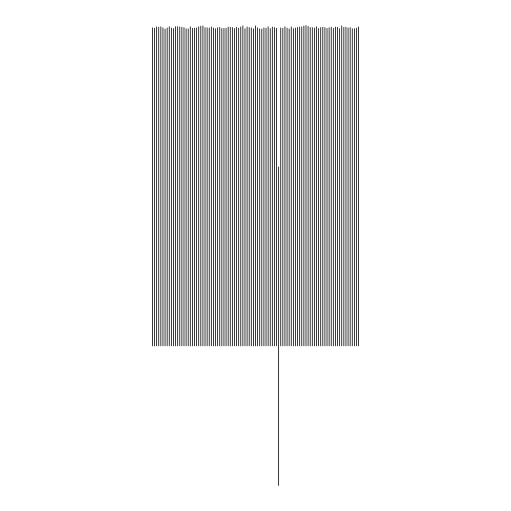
<?xml version="1.0" encoding="UTF-8"?>
<svg xmlns="http://www.w3.org/2000/svg" width="511" height="511" viewBox="0 0 511 511"><rect width="100%" height="100%" fill="white"/><g stroke="black" fill="none" stroke-linecap="round" stroke-linejoin="round"><path stroke-width="0.77" d="M358.575 26.853L358.575 345.864M356.467 28.111L356.467 345.864M354.366 28.673L354.366 345.864M352.264 28.661L352.264 345.864M350.156 27.53L350.156 345.864M348.055 27.901L348.055 345.864M345.953 27.109L345.953 345.864M343.846 27.415L343.846 345.864M341.744 25.94L341.744 345.864M339.643 28.661L339.643 345.864M337.535 27.224L337.535 345.864M335.433 27.045L335.433 345.864M333.332 28.316L333.332 345.864M331.224 27.07L331.224 345.864M329.122 27.722L329.122 345.864M327.021 28.405L327.021 345.864M324.913 27.46L324.913 345.864M322.811 27.185L322.811 345.864M320.71 27.511L320.71 345.864M318.609 28.514L318.609 345.864M316.501 26.706L316.501 345.864M314.399 27.933L314.399 345.864M312.298 27.537L312.298 345.864M310.19 27.447L310.19 345.864M308.088 26.285L308.088 345.864M305.987 25.55L305.987 345.864M303.879 25.997L303.879 345.864M301.777 26.853L301.777 345.864M299.676 26.974L299.676 345.864M297.568 27.447L297.568 345.864M295.467 27.958L295.467 345.864M293.365 28.559L293.365 345.864M291.257 26.847L291.257 345.864M289.156 28.872L289.156 345.864M287.054 28.028L287.054 345.864M284.946 26.706L284.946 345.864M282.845 28.258L282.845 345.864M280.743 27.843L280.743 345.864M278.636 166.912L278.636 485.45M276.534 28.246L276.534 345.864M274.433 27.505L274.433 345.864M272.331 26.981L272.331 345.864M270.223 28.533L270.223 345.864M268.122 26.687L268.122 345.864M266.02 28.086L266.02 345.864M263.912 27.843L263.912 345.864M261.811 29.025L261.811 345.864M259.709 28.75L259.709 345.864M257.601 27.798L257.601 345.864M255.5 25.863L255.5 345.864M253.399 28.737L253.399 345.864M251.291 27.824L251.291 345.864M249.189 27.498L249.189 345.864M247.088 26.923L247.088 345.864M244.98 28.731L244.98 345.864M242.878 25.844L242.878 345.864M240.777 26.891L240.777 345.864M238.669 28.079L238.669 345.864M236.567 27.268L236.567 345.864M234.466 28.507L234.466 345.864M232.364 27.479L232.364 345.864M230.257 27.275L230.257 345.864M228.155 27.019L228.155 345.864M226.054 28.214L226.054 345.864M223.946 28.329L223.946 345.864M221.844 28.475L221.844 345.864M219.743 27.351L219.743 345.864M217.635 27.664L217.635 345.864M215.533 28.68L215.533 345.864M213.432 28.003L213.432 345.864M211.324 26.923L211.324 345.864M209.223 27.933L209.223 345.864M207.121 27.709L207.121 345.864M205.013 27.588L205.013 345.864M202.912 25.895L202.912 345.864M200.81 26.163L200.81 345.864M198.702 26.693L198.702 345.864M196.601 27.939L196.601 345.864M194.499 28.118L194.499 345.864M192.392 28.226L192.392 345.864M190.29 26.77L190.29 345.864M188.189 28.84L188.189 345.864M186.087 28.648L186.087 345.864M183.979 27.62L183.979 345.864M181.878 27.217L181.878 345.864M179.776 26.904L179.776 345.864M177.668 26.572L177.668 345.864M175.567 26.623L175.567 345.864M173.465 28.45L173.465 345.864M171.357 27.958L171.357 345.864M169.256 26.649L169.256 345.864M167.154 27.926L167.154 345.864M165.047 29.018L165.047 345.864M162.945 27.754L162.945 345.864M160.844 26.77L160.844 345.864M158.736 27.179L158.736 345.864M156.634 26.828L156.634 345.864M154.533 28.194L154.533 345.864M152.425 27.818L152.425 345.864"/></g></svg>
